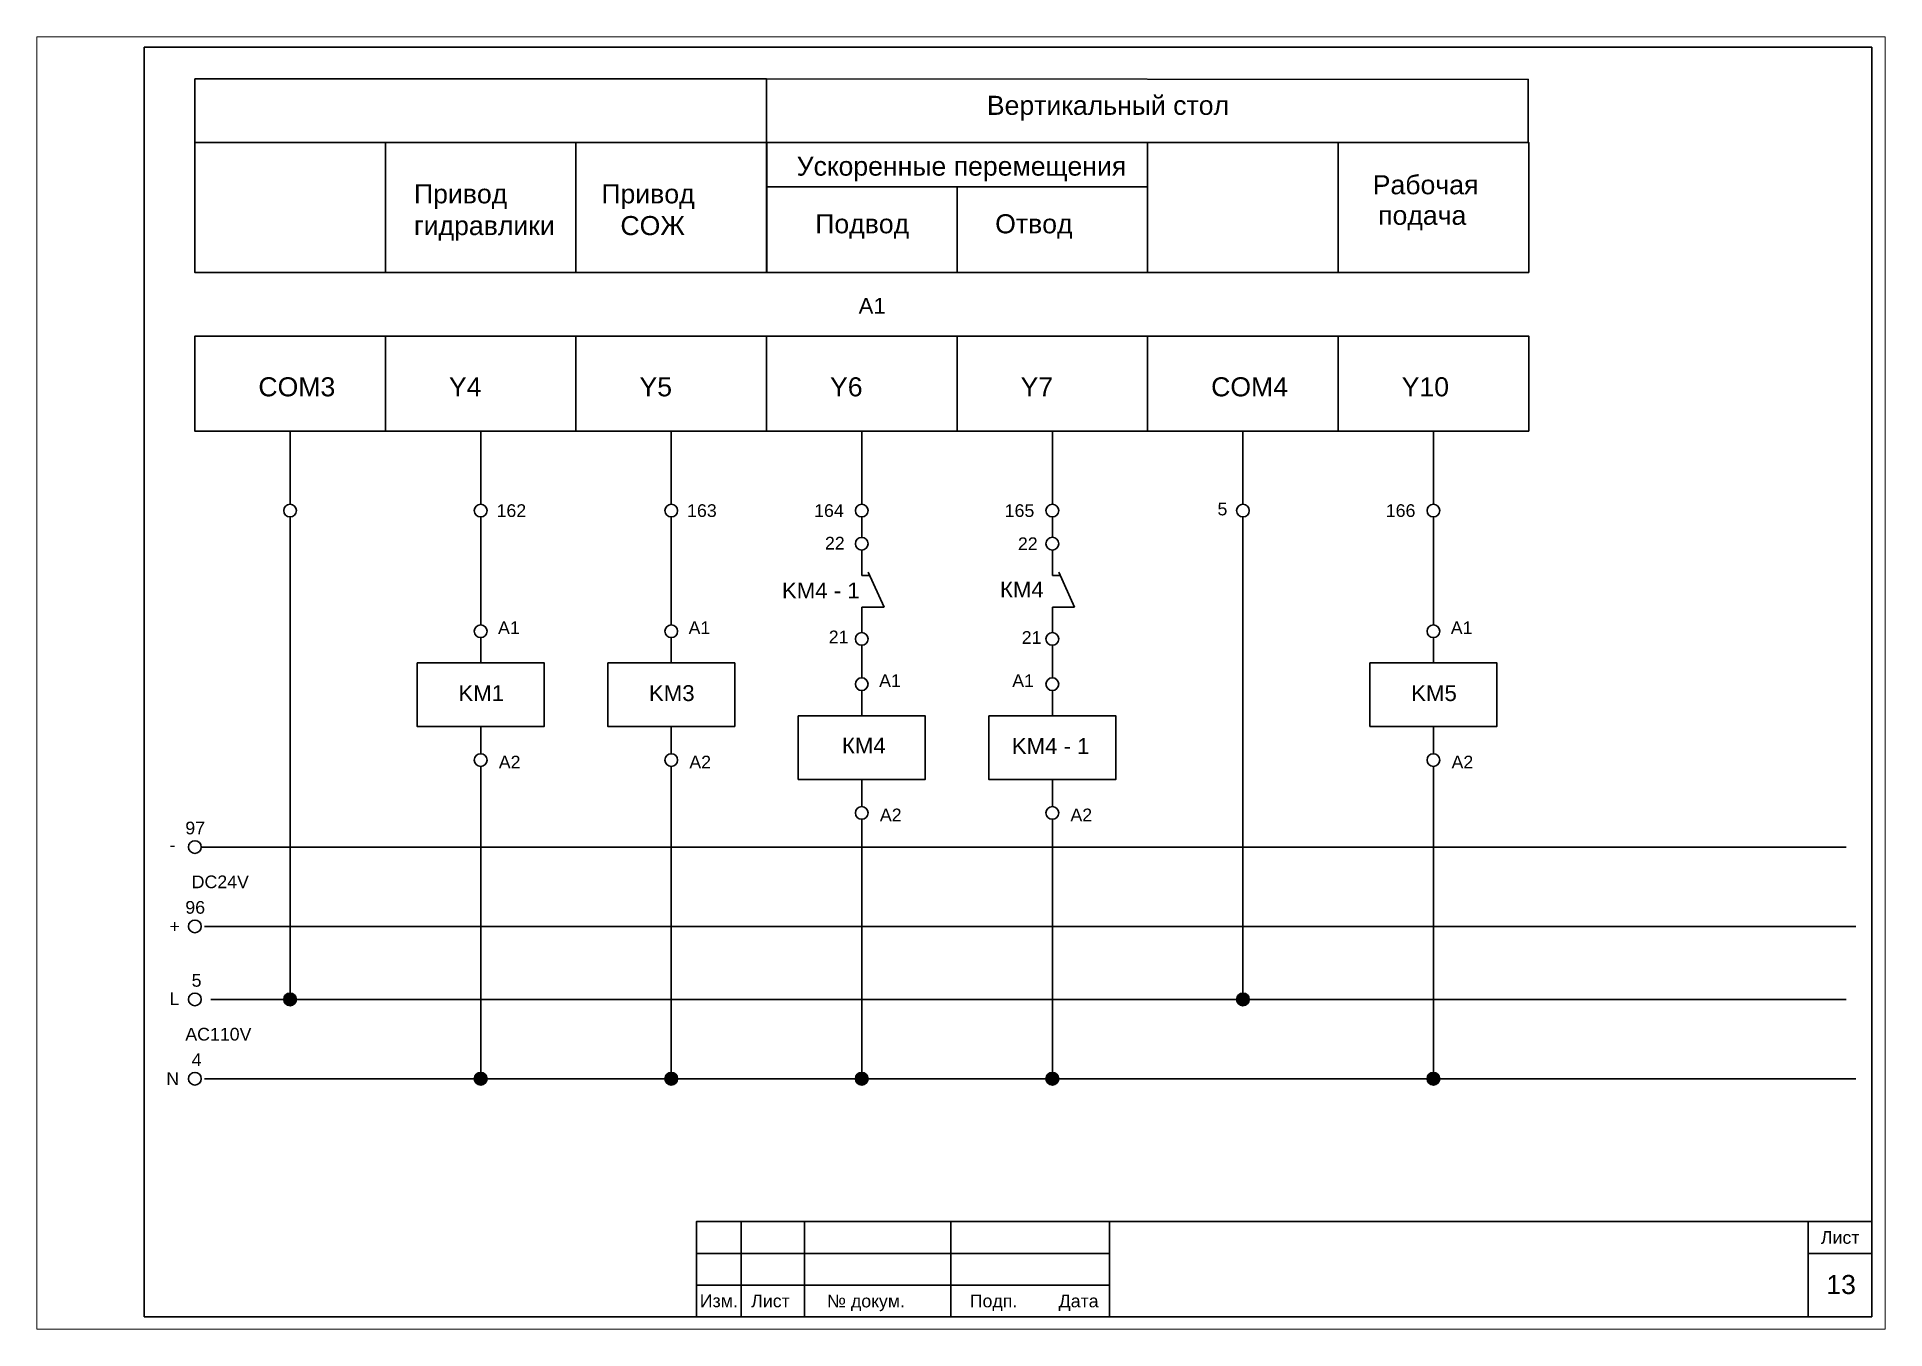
# Paper-space layout 'Лист12' of a CAD drawing. Header units: millimetres. Extents: x 0 to 291, y 0 to 204.
# The model-space entities are those that its viewports show. They can reach past a viewport. Long polylines and large blocks are cut down to what shows.
import ezdxf

# ---------------------------------------------------------------- set-up
doc = ezdxf.new("R2010")
doc.units = ezdxf.units.MM
for name, color, linetype, lineweight in [('Маркировка', 7, 'Continuous', 25), ('Оформление', 7, 'Continuous', 30), ('Элементы', 7, 'Continuous', 30)]:
    doc.layers.add(name, color=color, linetype=linetype, lineweight=lineweight)
doc.styles.get("Standard").update_dxf_attribs({"font": 'arial.ttf'})

msp = doc.modelspace()

# ---------------------------------------------------------------- hatches: boundary and pattern name
at = {"layer": 'Элементы'}
h = msp.add_hatch(color=256, dxfattribs=at)
h.dxf.hatch_style = 1
h.paths.add_polyline_path([(7398.79, 468.16, 1), (7396.79, 468.16, 1)])
h = msp.add_hatch(color=256, dxfattribs=at)
h.dxf.hatch_style = 1
h.paths.add_polyline_path([(7548.79, 468.16, 1), (7546.79, 468.16, 1)])
h = msp.add_hatch(color=256, dxfattribs=at)
h.dxf.hatch_style = 1
h.paths.add_polyline_path([(7428.79, 455.66, 1), (7426.79, 455.66, 1)])
h = msp.add_hatch(color=256, dxfattribs=at)
h.dxf.hatch_style = 1
h.paths.add_polyline_path([(7458.79, 455.66, 1), (7456.79, 455.66, 1)])
h = msp.add_hatch(color=256, dxfattribs=at)
h.dxf.hatch_style = 1
h.paths.add_polyline_path([(7488.79, 455.66, 1), (7486.79, 455.66, 1)])
h = msp.add_hatch(color=256, dxfattribs=at)
h.dxf.hatch_style = 1
h.paths.add_polyline_path([(7518.79, 455.66, 1), (7516.79, 455.66, 1)])
h = msp.add_hatch(color=256, dxfattribs=at)
h.dxf.hatch_style = 1
h.paths.add_polyline_path([(7578.79, 455.66, 1), (7576.79, 455.66, 1)])

# ---------------------------------------------------------------- linework, layer by layer
at = {"layer": 'Оформление'}
for p, q in [((7646.79, 618.16), (7374.79, 618.16)), ((7374.79, 618.16), (7374.79, 418.16)), ((7646.79, 418.16), (7646.79, 618.16)), ((7382.79, 613.16), (7382.79, 603.16)), ((7472.86, 596.17), (7532.79, 596.17)), ((7502.83, 582.66), (7502.83, 596.17)), ((7374.79, 418.16), (7646.79, 418.16)), ((7461.79, 418.16), (7646.79, 418.16)), ((7461.79, 418.16), (7646.79, 418.16)), ((7461.79, 418.16), (7646.79, 418.16))]:
    msp.add_line(p, q, dxfattribs=at)
at = {"layer": 'Оформление', "lineweight": 35}
msp.add_line((7526.79, 433.16), (7646.79, 433.16), dxfattribs=at)
at = {"layer": 'Оформление'}
for points in [[(7472.79, 603.16), (7382.79, 603.16), (7382.79, 613.16), (7472.79, 613.16)], [(7592.71, 603.08), (7472.79, 603.16), (7472.79, 613.16), (7592.71, 613.08)], [(7412.79, 582.66), (7382.79, 582.66), (7382.79, 603.16), (7412.79, 603.16)], [(7442.79, 582.66), (7412.79, 582.66), (7412.79, 603.16), (7442.79, 603.16)], [(7472.79, 582.66), (7442.79, 582.66), (7442.79, 603.16), (7472.79, 603.16)], [(7532.79, 582.66), (7472.86, 582.66), (7472.86, 603.16), (7532.79, 603.16)], [(7562.79, 582.66), (7532.79, 582.66), (7532.79, 603.16), (7562.79, 603.16)], [(7592.79, 582.66), (7562.79, 582.66), (7562.79, 603.16), (7592.79, 603.16)], [(7461.79, 418.16), (7478.79, 418.16), (7478.76, 433.16), (7461.76, 433.16)], [(7461.79, 428.16), (7526.79, 428.16), (7526.79, 433.16), (7461.79, 433.16)], [(7461.79, 418.16), (7468.79, 418.16), (7468.79, 433.16), (7461.79, 433.16)], [(7461.79, 418.16), (7501.79, 418.16), (7501.79, 433.16), (7461.79, 433.16)], [(7646.79, 418.16), (7636.79, 418.16), (7636.79, 433.16), (7646.79, 433.16)], [(7646.79, 433.16), (7636.79, 433.16), (7636.79, 428.16), (7646.79, 428.16)], [(7461.79, 423.16), (7526.79, 423.16), (7526.79, 428.16), (7461.79, 428.16)], [(7461.79, 418.16), (7526.79, 418.16), (7526.79, 423.16), (7461.79, 423.16)]]:
    msp.add_lwpolyline(points, close=True, dxfattribs=at)
at = {"layer": 'Элементы'}
for p, q in [((7397.79, 546.16), (7397.79, 557.66)), ((7427.79, 546.16), (7427.79, 557.66)), ((7457.79, 546.16), (7457.79, 557.66)), ((7487.79, 546.16), (7487.79, 557.66)), ((7517.79, 546.16), (7517.79, 557.66)), ((7547.79, 546.16), (7547.79, 557.66)), ((7577.79, 546.16), (7577.79, 557.66)), ((7397.79, 544.16), (7397.79, 468.16)), ((7427.79, 544.16), (7427.79, 531.16)), ((7457.79, 544.16), (7457.79, 531.16)), ((7487.79, 544.16), (7487.79, 540.94)), ((7517.79, 544.16), (7517.79, 540.95)), ((7547.79, 544.16), (7547.79, 468.16)), ((7577.79, 544.16), (7577.79, 527.16)), ((7487.79, 534.94), (7487.79, 538.94)), ((7517.79, 534.95), (7517.79, 538.95)), ((7491.29, 529.94), (7488.79, 535.44)), ((7521.29, 529.95), (7518.79, 535.45)), ((7489.02, 534.94), (7487.79, 534.94)), ((7519.02, 534.95), (7517.79, 534.95)), ((7427.79, 531.16), (7427.79, 527.16)), ((7457.79, 531.16), (7457.79, 527.16)), ((7487.79, 525.94), (7487.79, 529.94)), ((7487.79, 529.94), (7491.29, 529.94)), ((7517.79, 525.95), (7517.79, 529.95)), ((7517.79, 529.95), (7521.29, 529.95)), ((7577.79, 531.16), (7577.79, 527.16)), ((7427.79, 525.16), (7427.79, 521.16)), ((7457.79, 525.16), (7457.79, 521.16)), ((7487.79, 523.94), (7487.79, 518.82)), ((7517.79, 523.95), (7517.79, 518.82)), ((7577.79, 525.16), (7577.79, 521.16)), ((7577.79, 525.16), (7577.79, 521.16)), ((7487.79, 516.82), (7487.79, 512.82)), ((7487.79, 516.82), (7487.79, 512.82)), ((7517.79, 516.82), (7517.79, 512.82)), ((7517.79, 516.82), (7517.79, 512.82)), ((7427.79, 511.16), (7427.79, 506.87)), ((7457.79, 511.16), (7457.79, 506.87)), ((7577.79, 511.16), (7577.79, 506.87)), ((7427.79, 504.87), (7427.79, 455.66)), ((7457.79, 504.87), (7457.79, 455.66)), ((7577.79, 504.87), (7577.79, 455.66)), ((7487.79, 502.82), (7487.79, 498.53)), ((7517.79, 502.82), (7517.79, 498.53)), ((7487.79, 496.53), (7487.79, 455.66)), ((7517.79, 496.53), (7517.79, 455.66)), ((7383.79, 492.16), (7642.79, 492.16)), ((7384.29, 479.66), (7644.29, 479.66)), ((7385.29, 468.16), (7642.79, 468.16)), ((7384.29, 455.66), (7644.29, 455.66))]:
    msp.add_line(p, q, dxfattribs=at)
for points in [[(7412.79, 557.66), (7382.79, 557.66), (7382.79, 572.66), (7412.79, 572.66)], [(7442.79, 557.66), (7412.79, 557.66), (7412.79, 572.66), (7442.79, 572.66)], [(7472.79, 557.66), (7442.79, 557.66), (7442.79, 572.66), (7472.79, 572.66)], [(7502.79, 557.66), (7472.79, 557.66), (7472.79, 572.66), (7502.79, 572.66)], [(7532.79, 557.66), (7502.79, 557.66), (7502.79, 572.66), (7532.79, 572.66)], [(7562.79, 557.66), (7532.79, 557.66), (7532.79, 572.66), (7562.79, 572.66)], [(7592.79, 557.66), (7562.79, 557.66), (7562.79, 572.66), (7592.79, 572.66)], [(7417.79, 521.16), (7437.79, 521.16), (7437.79, 511.16), (7417.79, 511.16)], [(7447.79, 521.16), (7467.79, 521.16), (7467.79, 511.16), (7447.79, 511.16)], [(7567.79, 521.16), (7587.79, 521.16), (7587.79, 511.16), (7567.79, 511.16)], [(7477.79, 512.82), (7497.79, 512.82), (7497.79, 502.82), (7477.79, 502.82)], [(7507.79, 512.82), (7527.79, 512.82), (7527.79, 502.82), (7507.79, 502.82)]]:
    msp.add_lwpolyline(points, close=True, dxfattribs=at)
for centre in [(7397.79, 545.16), (7427.79, 545.16), (7457.79, 545.16), (7487.79, 545.16), (7517.79, 545.16), (7547.79, 545.16), (7577.79, 545.16), (7487.79, 539.94), (7517.79, 539.95), (7427.79, 526.16), (7457.79, 526.16), (7577.79, 526.16), (7487.79, 524.94), (7517.79, 524.95), (7487.79, 517.82), (7517.79, 517.82), (7427.79, 505.87), (7457.79, 505.87), (7577.79, 505.87), (7487.79, 497.53), (7517.79, 497.53), (7382.79, 492.16), (7382.79, 479.66), (7382.79, 468.16), (7397.79, 468.16), (7547.79, 468.16), (7382.79, 455.66), (7427.79, 455.66), (7457.79, 455.66), (7487.79, 455.66), (7517.79, 455.66), (7577.79, 455.66)]:
    msp.add_circle(centre, 1, dxfattribs=at)

# ---------------------------------------------------------------- texts
at = {"layer": 'Маркировка'}
for s, height, p in [('A1', 2.5, (7487.29, 576.16)), ('162', 2, (7430.29, 544.16)), ('163', 2, (7460.29, 544.16)), ('164', 2, (7480.29, 544.16)), ('165', 2, (7510.29, 544.16)), ('5', 2, (7543.79, 544.41)), ('166', 2, (7570.29, 544.16)), ('22', 2, (7481.99, 539.03)), ('22', 2, (7512.37, 538.94)), ('KM4 - 1', 2.5, (7475.23, 531.32)), ('КМ4 ', 2.5, (7509.55, 531.49)), ('A1', 2, (7430.52, 525.71)), ('A1', 2, (7460.52, 525.71)), ('A1', 2, (7580.52, 525.71)), ('21', 2, (7482.59, 524.26)), ('21', 2, (7512.97, 524.17)), ('A1', 2, (7490.52, 517.38)), ('A1', 2, (7511.48, 517.37)), ('KM1', 2.5, (7424.29, 515.16)), ('KM3', 2.5, (7454.29, 515.16)), ('KM5', 2.5, (7574.29, 515.16)), ('КМ4 ', 2.5, (7484.67, 506.9)), ('KM4 - 1', 2.5, (7511.41, 506.82)), ('A2', 2, (7430.64, 504.55)), ('A2', 2, (7460.64, 504.55)), ('A2', 2, (7580.64, 504.55)), ('A2', 2, (7490.64, 496.22)), ('A2', 2, (7520.64, 496.22)), ('97', 2, (7381.29, 494.16)), ('-', 2, (7378.79, 491.51)), ('DC24V', 2, (7382.29, 485.68)), ('96', 2, (7381.29, 481.66)), ('+', 2, (7378.79, 478.68)), ('5', 2, (7382.29, 470.16)), ('L', 2, (7378.79, 467.26)), ('AC110V', 2, (7381.29, 461.68)), ('4', 2, (7382.29, 457.66)), ('N', 2, (7378.29, 454.68))]:
    msp.add_text(s, height=height, dxfattribs=at).set_placement(p)
at = {"layer": 'Оформление'}
for s, height, p in [('Вертикальный стол', 3, (7507.48, 607.5)), ('Ускоренные перемещения', 3, (7477.54, 597.92)), ('Привод ', 3, (7417.29, 593.56)), ('Привод ', 3, (7446.79, 593.56)), ('Рабочая', 3, (7568.23, 594.99)), ('гидравлики', 3, (7417.29, 588.56)), ('СОЖ', 3, (7449.79, 588.56)), ('Подвод', 3, (7480.46, 588.84)), ('Отвод', 3, (7508.79, 588.84)), ('подача', 3, (7569.08, 590.18)), ('Лист', 2, (7638.79, 429.66)), ('13', 3, (7639.64, 421.75)), ('Изм.', 2, (7462.29, 419.68)), ('Лист', 2, (7470.38, 419.66)), ('№ докум.', 2, (7482.31, 419.65)), ('Подп.', 2, (7504.79, 419.66)), ('Дата', 2, (7518.79, 419.66))]:
    msp.add_text(s, height=height, dxfattribs=at).set_placement(p)
at = {"layer": 'Элементы'}
for s, p in [('COM3', (7392.79, 563.16)), ('Y4', (7422.79, 563.16)), ('Y5', (7452.79, 563.16)), ('Y6', (7482.79, 563.16)), ('Y7', (7512.79, 563.16)), ('COM4', (7542.79, 563.16)), ('Y10', (7572.79, 563.16))]:
    msp.add_text(s, height=3, dxfattribs=at).set_placement(p)

psp = doc.layouts.new('Лист12')

# ---------------------------------------------------------------- viewports
at = {"layer": 'Элементы'}
psp.add_viewport(center=(145.16, 101.74), size=(290.96, 203.5384), view_center_point=(7503.41, 518), view_height=203.5384, dxfattribs=at)

doc.saveas('drawing.dxf')
